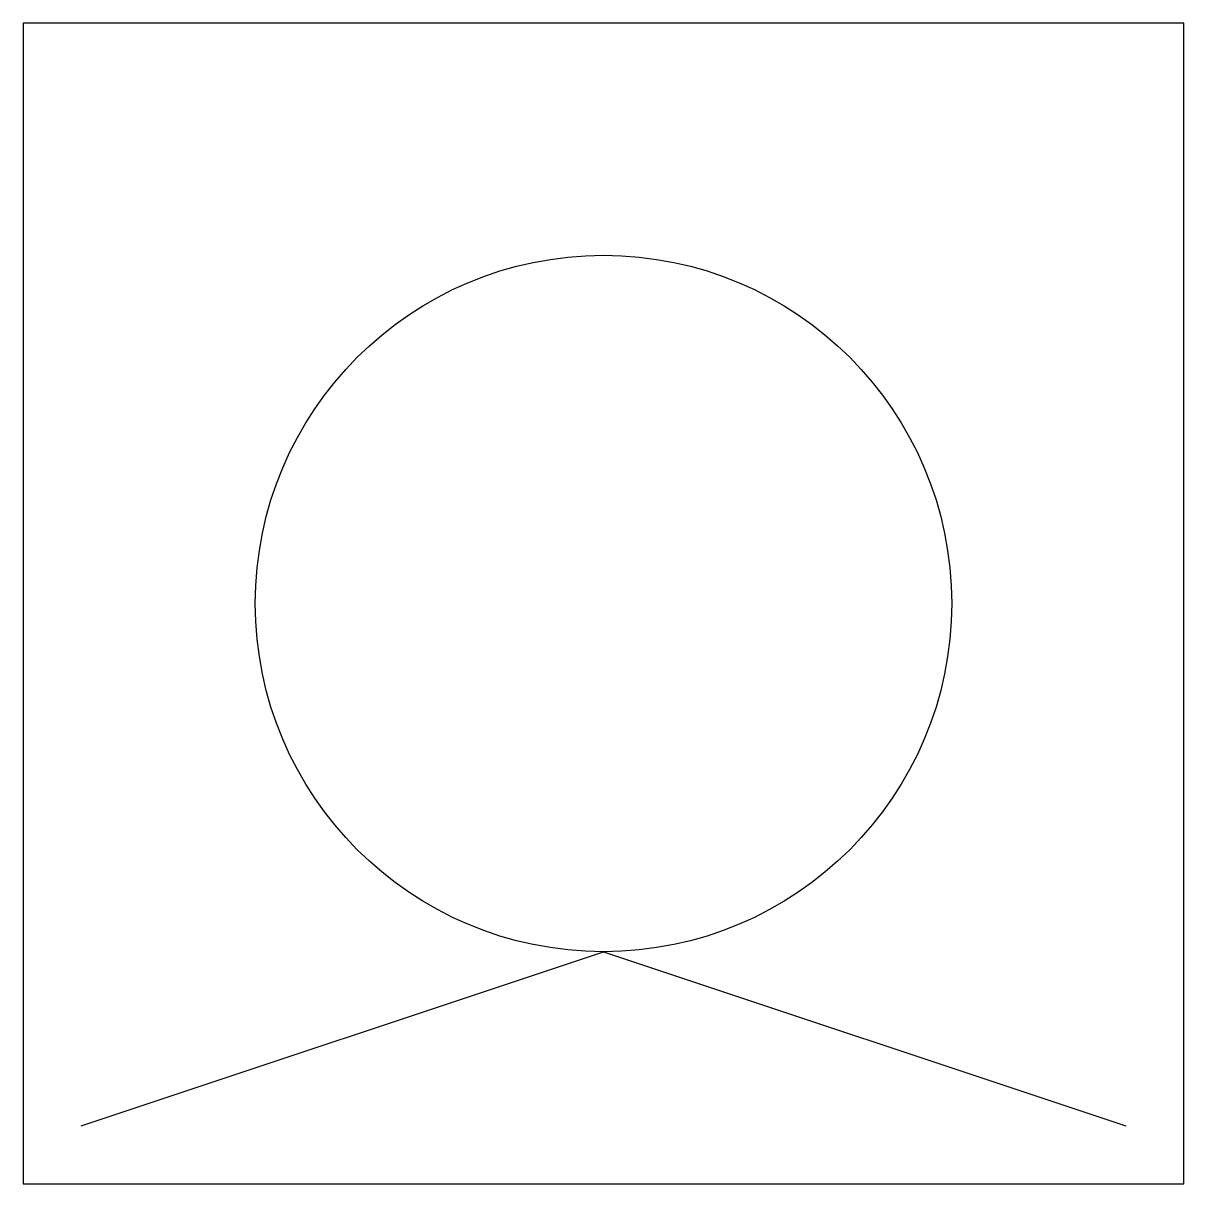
# Model space of a CAD drawing. Header units: millimetres. Extents: x 10 to 110, y 10 to 110.
import ezdxf

# ---------------------------------------------------------------- set-up
doc = ezdxf.new("R2010")
doc.units = ezdxf.units.MM
doc.layers.add('ORIGINAL', color=1, linetype='Continuous')

msp = doc.modelspace()

# ---------------------------------------------------------------- linework, layer by layer
at = {"layer": 'ORIGINAL'}
msp.add_lwpolyline([(10, 10), (110, 10), (110, 110), (10, 110)], close=True, dxfattribs=at)
msp.add_lwpolyline([(15, 15), (60, 30), (105, 15)], dxfattribs=at)
msp.add_circle((60, 60), 30, dxfattribs=at)

doc.saveas('drawing.dxf')
